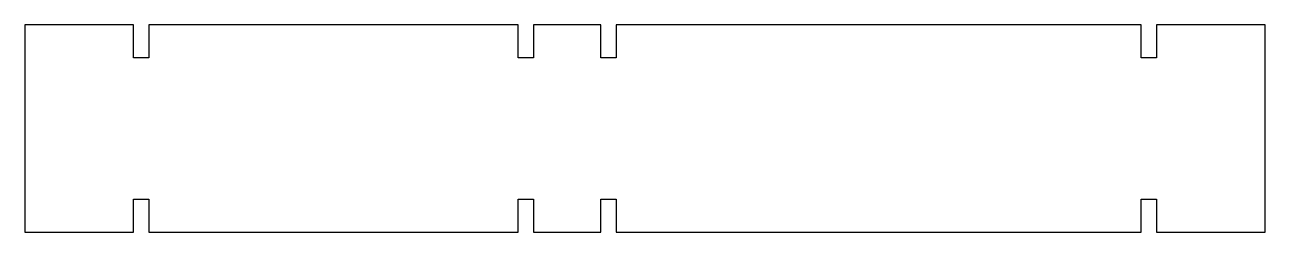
# Model space of a CAD drawing. Header units: millimetres. Extents: x -75 to 75, y -13 to 13.
import ezdxf

# ---------------------------------------------------------------- set-up
doc = ezdxf.new("R2010")
doc.units = ezdxf.units.MM
doc.layers.get('0').update_dxf_attribs({"linetype": 'CONTINUOUS'})

msp = doc.modelspace()

# ---------------------------------------------------------------- linework, layer by layer
for p, q in [((-61.93, 12.57), (-75.07, 12.57)), ((-75.07, 12.57), (-75.07, -12.57)), ((-61.93, 8.57), (-61.93, 12.57)), ((-15.35, 12.57), (-60.07, 12.57)), ((-60.07, 12.57), (-60.07, 8.57)), ((-15.35, 8.57), (-15.35, 12.57)), ((-5.35, 12.57), (-13.5, 12.57)), ((-13.5, 12.57), (-13.5, 8.57)), ((-5.35, 8.57), (-5.35, 12.57)), ((60.07, 12.57), (-3.5, 12.57)), ((-3.5, 12.57), (-3.5, 8.57)), ((60.07, 8.57), (60.07, 12.57)), ((75.07, 12.57), (61.93, 12.57)), ((61.93, 12.57), (61.93, 8.57)), ((75.07, -12.57), (75.07, 12.57)), ((-60.07, 8.57), (-61.93, 8.57)), ((-13.5, 8.57), (-15.35, 8.57)), ((-3.5, 8.57), (-5.35, 8.57)), ((61.93, 8.57), (60.07, 8.57)), ((-61.93, -12.57), (-61.93, -8.57)), ((-61.93, -8.57), (-60.07, -8.57)), ((-60.07, -8.57), (-60.07, -12.57)), ((-15.35, -12.57), (-15.35, -8.57)), ((-15.35, -8.57), (-13.5, -8.57)), ((-13.5, -8.57), (-13.5, -12.57)), ((-5.35, -12.57), (-5.35, -8.57)), ((-5.35, -8.57), (-3.5, -8.57)), ((-3.5, -8.57), (-3.5, -12.57)), ((60.07, -12.57), (60.07, -8.57)), ((60.07, -8.57), (61.93, -8.57)), ((61.93, -8.57), (61.93, -12.57)), ((-75.07, -12.57), (-61.93, -12.57)), ((-60.07, -12.57), (-15.35, -12.57)), ((-13.5, -12.57), (-5.35, -12.57)), ((-3.5, -12.57), (60.07, -12.57)), ((61.93, -12.57), (75.07, -12.57))]:
    msp.add_line(p, q)

doc.saveas('drawing.dxf')
